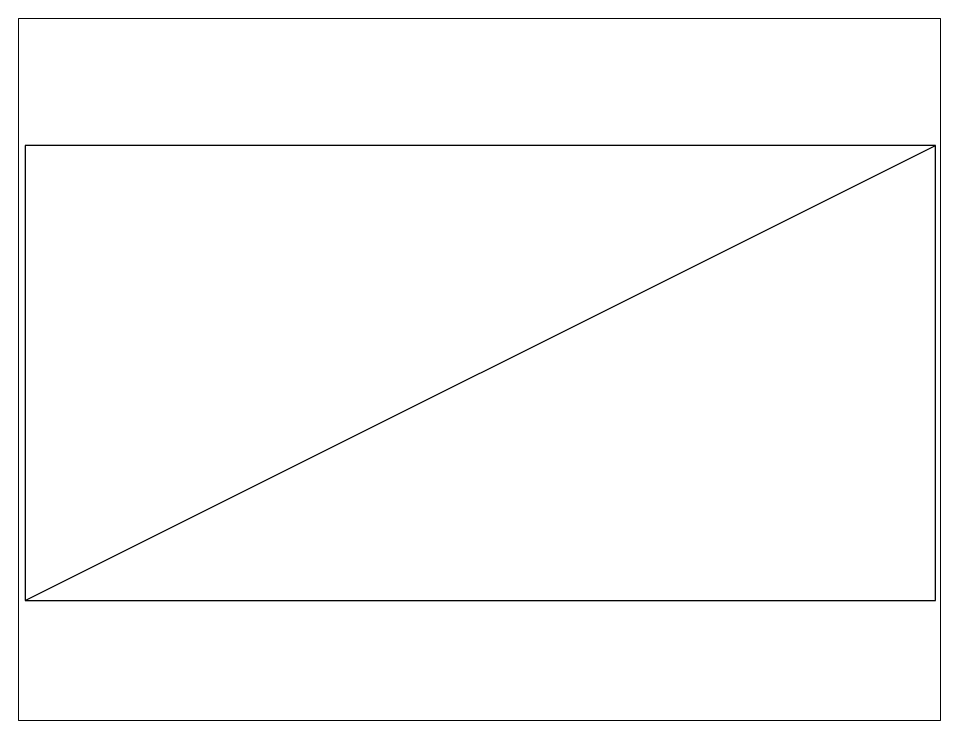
# Paper-space layout 'Layout1' of a CAD drawing. Header units: millimetres. Extents: x 1.05 to 9.45, y 0.8 to 7.2.
# The model-space entities are those that its viewports show. They can reach past a viewport. Long polylines and large blocks are cut down to what shows.
import ezdxf

# ---------------------------------------------------------------- set-up
doc = ezdxf.new("R2010")
doc.units = ezdxf.units.MM
doc.header["$MEASUREMENT"] = 0

# ---------------------------------------------------------------- blocks, each defined once
blk = doc.blocks.new('Aec_Chase_5_2D_M')
at = {"color": 0, "linetype": 'ByBlock'}
blk.add_line((0, 0), (1, 1), dxfattribs=at)
blk.add_lwpolyline([(0, 0), (1, 0), (1, 1), (0, 1)], close=True, dxfattribs=at)

msp = doc.modelspace()

# ---------------------------------------------------------------- block references
at = {"xscale": 1000, "yscale": 500}
msp.add_blockref('Aec_Chase_5_2D_M', (60016.7, 335629.8), dxfattribs=at)

psp = doc.layouts.get("Layout1")

# ---------------------------------------------------------------- viewports
at = {"layer": '0'}
psp.add_viewport(center=(5.25, 4), size=(8.4, 6.4), view_center_point=(60515.8037, 335883.5804), view_height=771.873934, dxfattribs=at)

doc.saveas('drawing.dxf')
